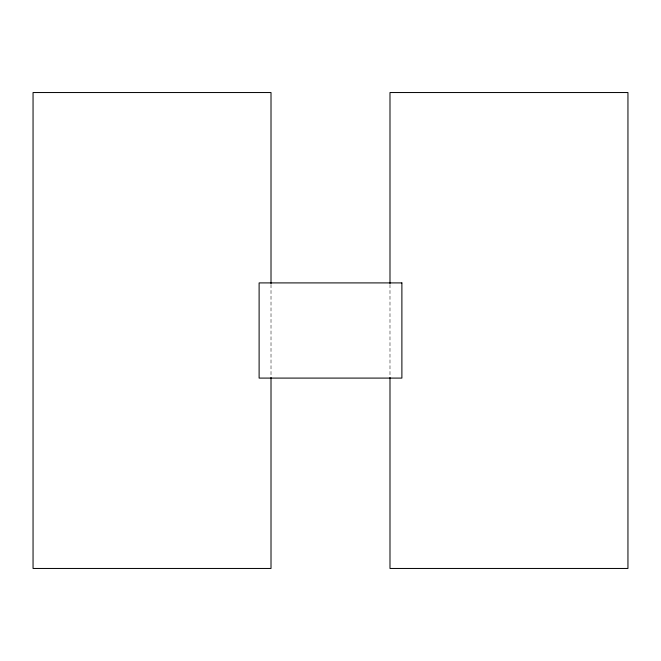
<?xml version="1.0" encoding="UTF-8"?>
<svg xmlns="http://www.w3.org/2000/svg" width="661" height="661" viewBox="0 0 661 661"><rect width="100%" height="100%" fill="white"/><g stroke="black" fill="none" stroke-linecap="round" stroke-linejoin="round"><path stroke-width="0.5" stroke-dasharray="3.31 2.48" d="M389.99 284.56L389.99 376.44M271.01 284.56L271.01 376.44"/><path stroke-width="0.99" d="M389.99 283.528L389.99 92.54L627.95 92.54L627.95 568.46L389.99 568.46L389.99 377.472M271.01 283.528L271.01 92.54L33.05 92.54L33.05 568.46L271.01 568.46L271.01 377.472M401.888 282.908L259.112 282.908L259.112 378.092L401.888 378.092L401.888 282.908"/></g></svg>
